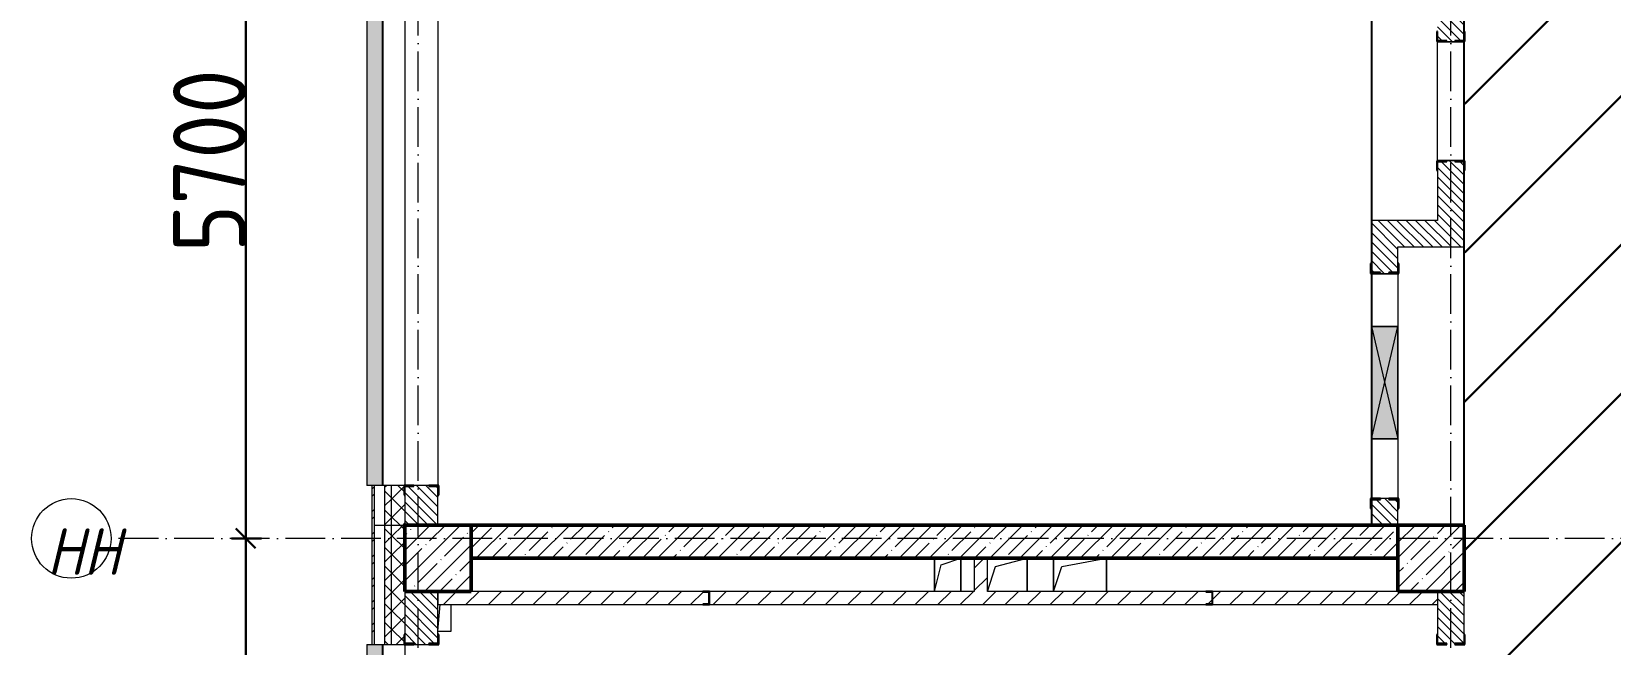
# Model space of a CAD drawing. Header units: millimetres. Extents: x 35697 to 388678, y -91946 to 171347.
# Drawn here: x 278502 to 290426, y -20082 to -15457 of the extents above; entities that cross this region are included whole.
import ezdxf

# ---------------------------------------------------------------- set-up
doc = ezdxf.new("R2010")
doc.units = ezdxf.units.MM
doc.linetypes.add('50_200_ШТРИХ_1Т_ш5_п1_п1_', pattern=[700, 500, -100, 0, -100])
for name, color, linetype, lineweight in [('2.1) ПГП окна 2.8 м', 5, 'Continuous', 30), ('A-____-____-DIMS', 7, 'Continuous', 9), ('A-DETL-GENF-OTLN', 7, 'Continuous', 9), ('A-FLOR-____-OTLN', 7, 'Continuous', 9), ('A-GENM-____-MCUT', 7, 'Continuous', 25), ('A-GENM-____-OTLN', 7, 'Continuous', 9), ('A-GENM-____-OTLN-1', 7, 'Continuous', 25), ('A-GLAZ-____-OTLN', 7, 'Continuous', 9), ('A-WALL-____-MCUT', 7, 'Continuous', 13), ('A-WALL-____-MCUT-1', 7, 'Continuous', 9), ('A-WALL-____-MCUT-2', 7, 'Continuous', 50), ('A-WALL-____-OTLN', 7, 'Continuous', 9), ('A-WALL-____-PATT-1', 7, 'Continuous', 9), ('A-WALL-FNSH-MCUT-1', 7, 'Continuous', 9), ('I-WALL-____-OTLN', 7, 'Continuous', 9), ('S-COLS-____-MCUT', 7, 'Continuous', 50), ('S-COLS-____-OTLN', 7, 'Continuous', 9), ('S-GRID-____-IDEN', 7, 'Continuous', 9), ('S-GRID-____-OTLN-1', 7, '50_200_ШТРИХ_1Т_ш5_п1_п1_', 9), ('стяжа', 7, 'Continuous', 30)]:
    doc.layers.add(name, color=color, linetype=linetype, lineweight=lineweight)
doc.layers.add('A-GLAZ-____-OTLN-1', color=7, linetype='Continuous', lineweight=9, true_color=0xc0c0c0)
doc.styles.add('ISOCPEUR_I_9', font='isocpeui.ttf', dxfattribs={"width": 0.9, "height": 250})
doc.styles.add('СПДС', font='isocpeur.ttf', dxfattribs={"width": 0.9})
doc.dimstyles.new('ISO-2_5_0_9К_БОЛЬШОЙ_ОСИ', dxfattribs={"dimscale": 304.8, "dimtxt": 248.995294, "dimasz": 0.492126, "dimexe": 0.393701, "dimexo": 0, "dimgap": 0, "dimtad": 1, "dimdec": 0, "dimzin": 0, "dimdsep": 46, "dimtxsty": 'ISOCPEUR_I_9', "dimblk1": 'OBLIQUE', "dimblk2": 'OBLIQUE', "dimsah": 1, "dimcen": 0.09, "dimdle": 0.393701, "dimazin": 0, "dimtfac": 1, "dimtdec": 4, "dimtix": 1, "dimtmove": 0, "dimatfit": 3, "dimfxl": 1, "dimtvp": 1, "dimtolj": 1, "dimtzin": 0, "dimarcsym": 2})
pattern_1 = [(135, (283770.707, -86863.456), (-35.35534, -35.35534), [])]
pattern_2 = [(45, (283770.71, -86863.46), (-84.85281, 84.85281), [])]
pattern_3 = [(45, (283770.71, -86863.46), (-70.71068, 70.71068), []), (135, (283770.71, -86863.46), (-70.71068, -70.71068), [])]
pattern_4 = [(45, (283770.71, -86863.46), (-85.53659, 85.53659), []), (45, (283827.73, -86863.46), (-85.53659, 85.53659), [])]

# ---------------------------------------------------------------- blocks, each defined once
blk = doc.blocks.new('BSC_Колонна _Прямоугольная - 500х500-V23-АР1_План отверстий 3 этажа в осях 1-64_Ю-ЯЯ')
at = {"layer": 'S-COLS-____-OTLN'}
h = blk.add_hatch(dxfattribs=at)
h.set_pattern_fill('FP_30', color=256, style=0, pattern_type=2)
h.set_pattern_definition([(45, (2200, -67431.04), (-114.04925, 114.04925), []), (45, (2314.05, -67431.04), (-114.04925, 114.04925), [201.613, -40.323, 3.353, -36.97])])
h.paths.add_polyline_path([(-250, -250), (250, -250), (250, 250), (-250, 250)], flags=0)
at = {"layer": 'S-COLS-____-MCUT'}
for p, q in [((250, 250), (-250, 250)), ((-250, 250), (-250, -250)), ((250, -250), (250, 250)), ((-250, -250), (250, -250))]:
    blk.add_line(p, q, dxfattribs=at)
blk = doc.blocks.new('BSC_Колонна _Прямоугольная - 500х500-V24-АР1_План отверстий 3 этажа в осях 1-64_Ю-ЯЯ')
at = {"layer": 'S-COLS-____-OTLN'}
h = blk.add_hatch(dxfattribs=at)
h.set_pattern_fill('FP_31', color=256, style=0, pattern_type=2)
h.set_pattern_definition([(45, (-5300, -67431.04), (-114.04925, 114.04925), []), (45, (-5185.95, -67431.04), (-114.04925, 114.04925), [201.613, -40.323, 3.353, -36.97])])
h.paths.add_polyline_path([(-250, -250), (250, -250), (250, 250), (-250, 250)], flags=0)
at = {"layer": 'S-COLS-____-MCUT'}
for p, q in [((250, 250), (-250, 250)), ((-250, 250), (-250, -250)), ((250, -250), (250, 250)), ((-250, -250), (250, -250))]:
    blk.add_line(p, q, dxfattribs=at)
blk = doc.blocks.new('Фахверк_СКБ_Уголок - 250_2700-27497298-АР1_План отверстий 3 этажа в осях 1-64_Ю-ЯЯ')
at = {"layer": 'A-GENM-____-MCUT'}
for p, q in [((200, 181), (125, 181)), ((125, 181), (125, 106)), ((131, 106), (131, 175)), ((131, 175), (200, 175)), ((200, 175), (200, 181)), ((125, 106), (131, 106)), ((131, -6), (125, -6)), ((125, -6), (125, -81)), ((125, -81), (200, -81)), ((131, -75), (131, -6)), ((200, -75), (131, -75)), ((200, -81), (200, -75))]:
    blk.add_line(p, q, dxfattribs=at)
blk = doc.blocks.new('Фахверк_СКБ_Уголок - 200_3960-28268576-АР1_План отверстий 3 этажа в осях 1-64_Ю-ЯЯ')
at = {"layer": 'A-GENM-____-MCUT'}
for p, q in [((200, 156), (125, 156)), ((125, 156), (125, 81)), ((131, 81), (131, 150)), ((131, 150), (200, 150)), ((200, 150), (200, 156)), ((125, 81), (131, 81)), ((131, 19), (125, 19)), ((125, 19), (125, -56)), ((131, -50), (131, 19)), ((125, -56), (200, -56)), ((200, -50), (131, -50)), ((200, -56), (200, -50))]:
    blk.add_line(p, q, dxfattribs=at)
blk = doc.blocks.new('Фахверк_СКБ_Уголок - 200_3960_зеркало-28268689-АР1_План отверстий 3 этажа в осях 1-64_Ю-ЯЯ')
at = {"layer": 'A-GENM-____-MCUT'}
for p, q in [((200, 156), (125, 156)), ((125, 156), (125, 81)), ((131, 81), (131, 150)), ((131, 150), (200, 150)), ((200, 150), (200, 156)), ((125, 81), (131, 81)), ((131, 19), (125, 19)), ((125, 19), (125, -56)), ((131, -50), (131, 19)), ((125, -56), (200, -56)), ((200, -50), (131, -50)), ((200, -56), (200, -50))]:
    blk.add_line(p, q, dxfattribs=at)
blk = doc.blocks.new('154_Стойка_СКБ_Уголок - СМ-2480_200-28346303-АР1_План отверстий 3 этажа в осях 1-64_Ю-ЯЯ')
at = {"layer": 'A-GENM-____-MCUT'}
for p, q in [((125, 156), (125, 81)), ((200, 156), (125, 156)), ((131, 81), (131, 150)), ((131, 150), (200, 150)), ((200, 150), (200, 156)), ((125, 81), (131, 81)), ((131, 19), (125, 19)), ((125, 19), (125, -56)), ((131, -50), (131, 19)), ((125, -56), (200, -56)), ((200, -50), (131, -50)), ((200, -56), (200, -50))]:
    blk.add_line(p, q, dxfattribs=at)
blk = doc.blocks.new('Стойка_Влож_Полоса боковая - Полоса-V164-АР1_План отверстий 3 этажа в осях 1-64_Ю-ЯЯ')
at = {"layer": 'A-GENM-____-OTLN'}
for p, q in [((-5, 60), (0, 60)), ((-5, -60), (-5, 60)), ((0, 31), (0, -31)), ((0, -60), (-5, -60))]:
    blk.add_line(p, q, dxfattribs=at)
blk = doc.blocks.new('154_Фахверк_СКБ_Швеллер - Тип_100_3960-28515445-АР1_План отверстий 3 этажа в осях 1-64_Ю-ЯЯ')
at = {"layer": 'A-GENM-____-MCUT'}
for p, q in [((175, 50), (125, 50)), ((125, 50), (125, -50)), ((128, 47), (175, 47)), ((128, -47), (128, 47)), ((175, 47), (175, 50)), ((125, -50), (175, -50)), ((175, -47), (128, -47)), ((175, -50), (175, -47))]:
    blk.add_line(p, q, dxfattribs=at)
blk = doc.blocks.new('AR_Отверстие прямоугольное _в плите_ - AR_Отверстие прямоугольное _в плите_-30510814-АР1_План отверстий 3 этажа в осях 1-64_Ю-ЯЯ')
at = {"layer": 'A-GENM-____-OTLN'}
for p, q in [((-50, -150), (-32, 50)), ((50, -150), (50, 50)), ((-50, -150), (50, -150))]:
    blk.add_line(p, q, dxfattribs=at)
blk = doc.blocks.new('AR_Отверстие прямоугольное _в плите_ - AR_Отверстие прямоугольное _в плите_-V196-АР1_План отверстий 3 этажа в осях 1-64_Ю-ЯЯ')
at = {"layer": 'A-GENM-____-OTLN'}
for p, q in [((-100, 125), (-100, -125)), ((-50, 75), (100, 125)), ((100, -125), (100, 125)), ((-100, -125), (-50, 75))]:
    blk.add_line(p, q, dxfattribs=at)
blk = doc.blocks.new('AR_Отверстие прямоугольное _в плите_ - AR_Отверстие прямоугольное _в плите_-30459858-АР1_План отверстий 3 этажа в осях 1-64_Ю-ЯЯ')
at = {"layer": 'A-GENM-____-OTLN'}
for p, q in [((-200, 125), (-200, -125)), ((-137, 63), (200, 125)), ((200, -125), (200, 125)), ((-200, -125), (-137, 63))]:
    blk.add_line(p, q, dxfattribs=at)
blk = doc.blocks.new('AR_Отверстие прямоугольное _в плите_ - AR_Отверстие прямоугольное _в плите_-30552572-АР1_План отверстий 3 этажа в осях 1-64_Ю-ЯЯ')
at = {"layer": 'A-GENM-____-OTLN'}
for p, q in [((-88, 63), (150, 125)), ((150, -125), (150, 125)), ((-150, -125), (-88, 63))]:
    blk.add_line(p, q, dxfattribs=at)
blk = doc.blocks.new('Отлив_СКБ - Отлив витража_120_НВФ-31886035-АР1_План отверстий 3 этажа в осях 1-64_Ю-ЯЯ')
at = {"layer": 'A-GLAZ-____-OTLN-1'}
for points in [[(4800, 2), (4800, 120), (0, 120), (0, 2), (1409, 2)], [(4800, 0), (4800, 2), (0, 2), (0, 0), (1409, 0)]]:
    blk.add_hatch(color=256, dxfattribs=at).paths.add_polyline_path(points, flags=0)
at = {"layer": 'A-GLAZ-____-OTLN'}
for p, q in [((0, 83), (0, 120)), ((4800, 120), (0, 120)), ((4800, 120), (4800, 83)), ((0, 2), (4800, 2)), ((4800, 0), (0, 0))]:
    blk.add_line(p, q, dxfattribs=at)
blk = doc.blocks.new('Отлив_СКБ - Отлив витража_120_НВФ-31885689-АР1_План отверстий 3 этажа в осях 1-64_Ю-ЯЯ')
at = {"layer": 'A-GLAZ-____-OTLN-1'}
for points in [[(1800, 2), (1800, 120), (0, 120), (0, 2), (737, 2)], [(1800, 0), (1800, 2), (0, 2), (0, 0), (737, 0)]]:
    blk.add_hatch(color=256, dxfattribs=at).paths.add_polyline_path(points, flags=0)
at = {"layer": 'A-GLAZ-____-OTLN'}
for p, q in [((0, 83), (0, 120)), ((1800, 120), (0, 120)), ((1800, 120), (1800, 83)), ((0, 2), (1800, 2)), ((1800, 0), (0, 0))]:
    blk.add_line(p, q, dxfattribs=at)
blk = doc.blocks.new('AR_Отверстие прямоугольное _в стене_ - AR_Отверстие прямоугольное _в стене__ОВ-36910185-АР1_План отверстий 3 этажа в осях 1-64_Ю-ЯЯ')
at = {"layer": 'A-GLAZ-____-OTLN'}
blk.add_hatch(color=256, dxfattribs=at).paths.add_polyline_path([(-425, -100), (425, -100), (425, 100), (-425, 100)], flags=0)
at = {"layer": 'A-DETL-GENF-OTLN'}
for p, q in [((-425, -100), (-425, 100)), ((-425, 100), (425, 100)), ((425, 100), (-425, -100)), ((-425, 100), (425, -100)), ((425, 100), (-425, 100)), ((-425, 100), (-425, -100)), ((425, 100), (425, -100)), ((425, -100), (425, 100)), ((425, -100), (-425, -100)), ((-425, -100), (425, -100))]:
    blk.add_line(p, q, dxfattribs=at)
blk = doc.blocks.new('Ось сетки - Круг_Ø6_00__ISO-2_5_0_9K_-25732049-АР1_План отверстий 3 этажа в осях 1-64_Ю-ЯЯ')
at = {"layer": 'S-GRID-____-IDEN'}
blk.add_circle((0, 0), 3, dxfattribs=at)
blk = doc.blocks.new('_Oblique')
at = {"color": 0, "linetype": 'ByBlock', "lineweight": -2}
blk.add_line((-0.5, -0.5), (0.5, 0.5), dxfattribs=at)
blk = doc.blocks.new('*D2139')
at = {"layer": 'A-____-____-DIMS', "color": 0, "lineweight": -2, "transparency": 16777216}
for p, q in [((280119, -23902), (280119, -19162)), ((280013, -19282), (280239, -19282)), ((280013, -23782), (280239, -23782))]:
    blk.add_line(p, q, dxfattribs=at)
at = {"layer": 'Defpoints', "color": 0, "transparency": 16777216}
for p in [(280013, -19282), (280119, -19282), (280013, -23782)]:
    blk.add_point(p, dxfattribs=at)
at = {"layer": 'A-____-____-DIMS', "color": 0, "lineweight": -2, "transparency": 16777216, "xscale": 150, "yscale": 150, "zscale": 150}
for p, rotation in [((280119, -19282), 90), ((280119, -23782), 270)]:
    blk.add_blockref('_Oblique', p, dxfattribs=dict(at, rotation=rotation))
at = {"layer": 'A-____-____-DIMS', "color": 0, "transparency": 16777216, "insert": (279845, -21532), "char_height": 548.6, "attachment_point": 5, "rotation": 90, "style": 'СПДС'}
blk.add_mtext('\\A1;4500', dxfattribs=at)
blk = doc.blocks.new('*D2140')
at = {"layer": 'A-____-____-DIMS', "color": 0, "lineweight": -2, "transparency": 16777216}
for p, q in [((280119, -19402), (280119, -13462)), ((280013, -13582), (280239, -13582)), ((280013, -19282), (280239, -19282))]:
    blk.add_line(p, q, dxfattribs=at)
at = {"layer": 'Defpoints', "color": 0, "transparency": 16777216}
for p in [(280013, -13582), (280119, -13582), (280013, -19282)]:
    blk.add_point(p, dxfattribs=at)
at = {"layer": 'A-____-____-DIMS', "color": 0, "lineweight": -2, "transparency": 16777216, "xscale": 150, "yscale": 150, "zscale": 150}
for p, rotation in [((280119, -13582), 90), ((280119, -19282), 270)]:
    blk.add_blockref('_Oblique', p, dxfattribs=dict(at, rotation=rotation))
at = {"layer": 'A-____-____-DIMS', "color": 0, "transparency": 16777216, "insert": (279845, -16432), "char_height": 548.6, "attachment_point": 5, "rotation": 90, "style": 'СПДС'}
blk.add_mtext('\\A1;5700', dxfattribs=at)
blk = doc.blocks.new('3эт')
at = {"layer": 'S-GRID-____-OTLN-1', "color": 251, "ltscale": 0.6, "true_color": 0x636466}
for p, q in [((281420.7, -33971.9), (281420.7, 4029.4)), ((289220.7, -33971.9), (289220.7, 4029.4)), ((387845.1, -19282.4), (279101.9, -19282.4))]:
    blk.add_line(p, q, dxfattribs=at)
at = {"layer": 'S-GRID-____-IDEN', "xscale": 99.99999999999993, "yscale": 99.99999999999993, "zscale": 99.99999999999993, "rotation": 89.9999999999998}
blk.add_blockref('Ось сетки - Круг_Ø6_00__ISO-2_5_0_9K_-25732049-АР1_План отверстий 3 этажа в осях 1-64_Ю-ЯЯ', (278801.9, -19282.4), dxfattribs=at)
at = {"layer": 'S-GRID-____-IDEN', "insert": (278616.9, -19206.3), "char_height": 350, "width": 447.342, "attachment_point": 1, "style": 'ISOCPEUR_I_9'}
blk.add_mtext('НН', dxfattribs=at)
at = {"layer": 'A-____-____-DIMS'}
for base, p1, p2, override, picture, middle in [((280119.3, -13582.4), (280013.2, -19282.4), (280013.2, -13582.4), {"dimtxt": 1.8, "dimpost": '<>', "dimtxsty": 'СПДС', "dimfxl": 5700}, '*D2140', (279845, -16432.4)), ((280119.3, -19282.4), (280013.2, -23782.4), (280013.2, -19282.4), {"dimtxt": 1.8, "dimpost": '<>', "dimtxsty": 'СПДС', "dimfxl": 4500}, '*D2139', (279845, -21532.4))]:
    dim = blk.add_linear_dim(base=base, p1=p1, p2=p2, angle=90, dimstyle='ISO-2_5_0_9К_БОЛЬШОЙ_ОСИ', override=override, dxfattribs=at)
    dim.commit()
    dim.dimension.update_dxf_attribs({"geometry": picture, "text_midpoint": middle})

msp = doc.modelspace()

# ---------------------------------------------------------------- hatches: boundary and pattern name
at = {"layer": '2.1) ПГП окна 2.8 м'}
h = msp.add_hatch(dxfattribs=at)
h.set_pattern_fill('ANSI31', color=5, scale=250)
h.paths.add_polyline_path([(291171, -10232), (291096, -10232), (291096, -10238), (291021, -10238), (291021, -10232), (290671, -10232), (289771, -10232), (289321, -10232), (289321, -15457), (289327, -15457), (289327, -15532), (289325, -16432), (289327, -16432), (289327, -16507), (289321, -19182), (289321, -19682), (289321, -20007), (289327, -20007), (289327, -20082), (289321, -20182), (289321, -21132), (289321, -21782), (289327, -21782), (289327, -21857), (289321, -24832), (289571, -24832), (291171, -24832), (291371, -24832), (291371, -23682), (291621, -23682), (292721, -23682), (293121, -23682), (294221, -23682), (297676, -23682), (297676, -23676), (297751, -23676), (297757, -23676), (297826, -23676), (298676, -23677), (298676, -23676), (298745, -23676), (298751, -23676), (298826, -23676), (300046, -23677), (300046, -23676), (300121, -23676), (300127, -23676), (300196, -23676), (301271, -23677), (301271, -23676), (301346, -23676), (302696, -23677), (302696, -23676), (302771, -23676), (302777, -23676), (302846, -23676), (304971, -23677), (304971, -23232), (305225, -23232), (305271, -23232), (305971, -23232), (306017, -23232), (306196, -23232), (306646, -23232), (307271, -23232), (307471, -23232), (307471, -23432), (307471, -23432), (307471, -23682), (308646, -23682), (308646, -23676), (308721, -23676), (308727, -23676), (308796, -23676), (309421, -23677), (309421, -23676), (309496, -23676), (309596, -23676), (309596, -23676), (309671, -23676), (310371, -23677), (310371, -23676), (310471, -23676), (310471, -23682), (310996, -23682), (310996, -23676), (311071, -23676), (311771, -23677), (311771, -23676), (311846, -23676), (311946, -23676), (311946, -23676), (312021, -23676), (312646, -23677), (312646, -23676), (312715, -23676), (312721, -23676), (312796, -23676), (314296, -23677), (314296, -23676), (314371, -23676), (315996, -23677), (315996, -23676), (316065, -23676), (316071, -23676), (316146, -23676), (320296, -23677), (320296, -23676), (320371, -23676), (321996, -23677), (321996, -23676), (322065, -23676), (322071, -23676), (322146, -23676), (328971, -23678), (328971, -19332), (328671, -19332), (328671, -19432), (328471, -19432), (328471, -19332), (328121, -19332), (326321, -19332), (326321, -19682), (325721, -19682), (325721, -19432), (325521, -19432), (325521, -19332), (324996, -19332), (324996, -19338), (324921, -19338), (324921, -19332), (323121, -19332), (323121, -19338), (323021, -19338), (323021, -19682), (322421, -19682), (322421, -19432), (322221, -19432), (322221, -19332), (321796, -19332), (321796, -19338), (321721, -19338), (319921, -19332), (319921, -19338), (319846, -19338), (319771, -19332), (319771, -19682), (319171, -19682), (319171, -19432), (318971, -19432), (318971, -19332), (318596, -19332), (318596, -19338), (318521, -19338), (316721, -19332), (316721, -19338), (316646, -19338), (316171, -19332), (316171, -19682), (315571, -19682), (315571, -19332), (315396, -19332), (315396, -19338), (315321, -19338), (313521, -19332), (313521, -19338), (313446, -19338), (313221, -19335), (313221, -19432), (313021, -19432), (313021, -19682), (312421, -19682), (312421, -19432), (312218, -19432), (312243, -19357), (312421, -19332), (312421, -19082), (312196, -19082), (312127, -19082), (312127, -19151), (312121, -19263), (312121, -19151), (312121, -19082), (310321, -19082), (310321, -19151), (310321, -19263), (310321, -19338), (310246, -19338), (307471, -19332), (307471, -19682), (306871, -19682), (306871, -19382), (306771, -19382), (306771, -19182), (302071, -19182), (302071, -19382), (301971, -19382), (301971, -19682), (301471, -19682), (301471, -19382), (301371, -19382), (301371, -19182), (297371, -19182), (297371, -19382), (297271, -19382), (297271, -19682), (296771, -19682), (296771, -19382), (296671, -19382), (296671, -19182), (293771, -19182), (293771, -19382), (293671, -19382), (293671, -19682), (293171, -19682), (293171, -19382), (293071, -19382), (293071, -19182), (291971, -19182), (291971, -19382), (291171, -19382), (291171, -18582), (291371, -18582), (291371, -12832), (291171, -12832), (291171, -12232), (291171, -12032)])
h.paths.add_polyline_path([(298408, -21962), (300066, -21962), (300066, -20762), (298408, -20762)], flags=24)
at = {"layer": 'A-WALL-____-PATT-1'}
h = msp.add_hatch(dxfattribs=at)
h.set_pattern_fill('FP_4', color=256, style=0, pattern_type=2)
h.set_pattern_definition(pattern_3)
h.paths.add_polyline_path([(281221, -19182), (281221, -18882), (281171, -18882), (281171, -19182)], flags=0)
h.paths.add_polyline_path([(281171, -14082), (281221, -14082), (281221, -13832), (281171, -13832)], flags=0)
h = msp.add_hatch(dxfattribs=at)
h.set_pattern_fill('FP_4', color=256, style=0, pattern_type=2)
h.set_pattern_definition(pattern_3)
h.paths.add_polyline_path([(281315, -19182), (281321, -19182), (281321, -18957), (281315, -18957), (281315, -18882), (281221, -18882), (281221, -19182)], flags=0)
h.paths.add_polyline_path([(281315, -14082), (281315, -14007), (281321, -14007), (281321, -13832), (281221, -13832), (281221, -14082)], flags=0)
h = msp.add_hatch(dxfattribs=at)
h.set_pattern_fill('FP_9', color=256, style=0, pattern_type=2)
h.set_pattern_definition(pattern_1)
h.paths.add_polyline_path([(281321, -19182), (281571, -19182), (281571, -18888), (281502, -18888), (281502, -18882), (281390, -18882), (281390, -18888), (281321, -18888), (281321, -18957)], flags=0)
h.paths.add_polyline_path([(281390, -14082), (281502, -14082), (281502, -14076), (281571, -14076), (281571, -13832), (281321, -13832), (281321, -14076), (281390, -14076)], flags=0)
h = msp.add_hatch(dxfattribs=at)
h.set_pattern_fill('FP_9', color=256, style=0, pattern_type=2)
h.set_pattern_definition(pattern_1)
h.paths.add_polyline_path([(289321, -16882), (289321, -16438), (289252, -16438), (289252, -16432), (289190, -16432), (289190, -16438), (289121, -16438), (289121, -16882)], flags=0)
h.paths.add_polyline_path([(289252, -15532), (289252, -15526), (289321, -15526), (289321, -13832), (289121, -13832), (289121, -15526), (289190, -15526), (289190, -15532)], flags=0)
h = msp.add_hatch(dxfattribs=at)
h.set_pattern_fill('FP_6', color=256, style=0, pattern_type=2)
h.set_pattern_definition(pattern_4)
h.paths.add_polyline_path([(281091, -19012), (281091, -18882), (281071, -18882), (281071, -19012)], flags=0)
h.paths.add_polyline_path([(281071, -14082), (281091, -14082), (281091, -14002), (281071, -14002)], flags=0)
h = msp.add_hatch(dxfattribs=at)
h.set_pattern_fill('FP_9', color=256, style=0, pattern_type=2)
h.set_pattern_definition(pattern_1)
h.paths.add_polyline_path([(288621, -19182), (288821, -19182), (288821, -18988), (288752, -18988), (288752, -18982), (288690, -18982), (288690, -18988), (288621, -18988), (288621, -19057)], flags=0)
h.paths.add_polyline_path([(288752, -17282), (288752, -17276), (288821, -17276), (288821, -16882), (288621, -16882), (288621, -17276), (288690, -17276), (288690, -17282)], flags=0)
h = msp.add_hatch(dxfattribs=at)
h.set_pattern_fill('FP_9', color=256, style=0, pattern_type=2)
h.set_pattern_definition(pattern_1)
h.paths.add_polyline_path([(288821, -17082), (289321, -17082), (289321, -16882), (288821, -16882)], flags=0)
h = msp.add_hatch(dxfattribs=at)
h.set_pattern_fill('FP_6', color=256, style=0, pattern_type=2)
h.set_pattern_definition(pattern_4)
h.paths.add_polyline_path([(281071, -31932), (281091, -31932), (281091, -30682), (281071, -30682), (281071, -31254)], flags=0)
h.paths.add_polyline_path([(281071, -28882), (281091, -28882), (281091, -27682), (281071, -27682), (281071, -28026)], flags=0)
h.paths.add_polyline_path([(281091, -25882), (281091, -24832), (281071, -24832), (281071, -25882)], flags=0)
h.paths.add_polyline_path([(281091, -23032), (281091, -21882), (281071, -21882), (281071, -23032)], flags=0)
h.paths.add_polyline_path([(281071, -20082), (281091, -20082), (281091, -19012), (281071, -19012), (281071, -19953)], flags=0)
h = msp.add_hatch(dxfattribs=at)
h.set_pattern_fill('FP_4', color=256, style=0, pattern_type=2)
h.set_pattern_definition(pattern_3)
h.paths.add_polyline_path([(281171, -31832), (281221, -31832), (281221, -30682), (281171, -30682), (281171, -31254)], flags=0)
h.paths.add_polyline_path([(281171, -28882), (281221, -28882), (281221, -27682), (281171, -27682), (281171, -28026)], flags=0)
h.paths.add_polyline_path([(281171, -25882), (281221, -25882), (281221, -24832), (281171, -24832)], flags=0)
h.paths.add_polyline_path([(281221, -23032), (281221, -21882), (281171, -21882), (281171, -23032)], flags=0)
h.paths.add_polyline_path([(281171, -20082), (281221, -20082), (281221, -19182), (281171, -19182), (281171, -19953)], flags=0)
h = msp.add_hatch(dxfattribs=at)
h.set_pattern_fill('FP_4', color=256, style=0, pattern_type=2)
h.set_pattern_definition(pattern_3)
h.paths.add_polyline_path([(281221, -31782), (281321, -31782), (281321, -30757), (281315, -30757), (281315, -30682), (281221, -30682), (281221, -31254)], flags=0)
h.paths.add_polyline_path([(281315, -28882), (281315, -28807), (281321, -28807), (281321, -27682), (281221, -27682), (281221, -28882)], flags=0)
h.paths.add_polyline_path([(281221, -25882), (281315, -25882), (281315, -25807), (281321, -25807), (281321, -24832), (281221, -24832), (281221, -25807)], flags=0)
h.paths.add_polyline_path([(281315, -23032), (281315, -22957), (281321, -22957), (281321, -21957), (281315, -21957), (281315, -21882), (281221, -21882), (281221, -23032)], flags=0)
h.paths.add_polyline_path([(281315, -20082), (281315, -20007), (281321, -20007), (281321, -19182), (281221, -19182), (281221, -20082)], flags=0)
h = msp.add_hatch(dxfattribs=at)
h.set_pattern_fill('FP_12', color=256, style=0, pattern_type=2)
h.set_pattern_definition([(45, (283770.7, -86863.46), (-114.04925, 114.04925), []), (45, (283884.76, -86863.46), (-114.04925, 114.04925), [201.612, -40.322, 3.353, -36.97])])
h.paths.add_polyline_path([(288821, -19432), (288821, -19182), (281821, -19182), (281821, -19432), (287292, -19432)], flags=0)
h = msp.add_hatch(dxfattribs=at)
h.set_pattern_fill('FP_7', color=256, style=0, pattern_type=2)
h.set_pattern_definition(pattern_2)
h.paths.add_polyline_path([(285721, -19682), (285721, -19432), (285621, -19432), (285621, -19682)], flags=0)
h = msp.add_hatch(dxfattribs=at)
h.set_pattern_fill('FP_9', color=256, style=0, pattern_type=2)
h.set_pattern_definition(pattern_1)
h.paths.add_polyline_path([(281390, -23032), (281502, -23032), (281502, -23026), (281571, -23026), (281571, -21888), (281502, -21888), (281502, -21882), (281390, -21882), (281390, -21888), (281321, -21888), (281321, -23026), (281390, -23026)], flags=0)
h.paths.add_polyline_path([(281390, -20082), (281502, -20082), (281502, -20076), (281571, -20076), (281571, -19682), (281321, -19682), (281321, -20076), (281390, -20076)], flags=0)
h = msp.add_hatch(dxfattribs=at)
h.set_pattern_fill('FP_7', color=256, style=0, pattern_type=2)
h.set_pattern_definition(pattern_2)
h.paths.add_polyline_path([(281989, -19782), (283571, -19782), (283571, -19779), (283618, -19779), (283618, -19685), (283571, -19685), (283571, -19682), (281571, -19682), (281571, -19782)], flags=0)
h.paths.add_polyline_path([(289121, -19782), (289121, -19682), (287421, -19682), (287421, -19782), (289059, -19782)], flags=0)
h.paths.add_polyline_path([(287371, -19782), (287371, -19779), (287418, -19779), (287418, -19685), (287371, -19685), (287371, -19682), (283621, -19682), (283621, -19782), (287292, -19782)], flags=0)
h = msp.add_hatch(dxfattribs=at)
h.set_pattern_fill('FP_9', color=256, style=0, pattern_type=2)
h.set_pattern_definition(pattern_1)
h.paths.add_polyline_path([(289321, -24832), (289321, -21788), (289252, -21788), (289252, -21782), (289190, -21782), (289190, -21788), (289121, -21788), (289121, -24832)], flags=0)
h.paths.add_polyline_path([(289252, -20082), (289252, -20076), (289321, -20076), (289321, -19682), (289121, -19682), (289121, -20076), (289190, -20076), (289190, -20082)], flags=0)

# ---------------------------------------------------------------- linework, layer by layer
msp.add_lwpolyline([(288621, -19182), (289321, -19182), (289321, -10032), (288621, -10032)], close=True)
at = {"layer": 'A-FLOR-____-OTLN'}
for p, q in [((285321, -19682), (285321, -19432)), ((285521, -19432), (285521, -19682)), ((286021, -19432), (286021, -19682)), ((286221, -19682), (286221, -19432)), ((286621, -19432), (286621, -19682))]:
    msp.add_line(p, q, dxfattribs=at)
at = {"layer": 'A-WALL-____-MCUT'}
for p, q in [((289121, -16507), (289121, -16882)), ((289321, -17082), (289321, -16507)), ((288621, -16882), (288621, -17207)), ((289121, -16882), (288621, -16882)), ((288821, -17207), (288821, -17082)), ((288821, -17082), (289321, -17082)), ((281315, -18882), (281091, -18882)), ((281091, -19012), (281091, -18882)), ((281091, -20082), (281091, -18882)), ((281502, -18882), (281390, -18882)), ((281571, -19182), (281571, -18957)), ((288621, -19057), (288621, -19182)), ((288752, -18982), (288690, -18982)), ((288821, -19182), (288821, -19057)), ((281091, -19182), (281321, -19182)), ((281571, -20007), (281571, -19682)), ((289121, -19682), (289121, -20007)), ((289321, -20007), (289321, -19682)), ((281091, -20082), (281315, -20082)), ((281390, -20082), (281502, -20082))]:
    msp.add_line(p, q, dxfattribs=at)
at = {"layer": 'A-WALL-____-MCUT-1'}
for p, q in [((281171, -20082), (281171, -18882)), ((281221, -20082), (281221, -18882)), ((281321, -18957), (281321, -19182)), ((281321, -19682), (281321, -20007))]:
    msp.add_line(p, q, dxfattribs=at)
at = {"layer": 'A-WALL-____-MCUT-2'}
for p, q in [((288821, -19182), (281821, -19182)), ((281821, -19432), (288821, -19432))]:
    msp.add_line(p, q, dxfattribs=at)
at = {"layer": 'A-WALL-____-OTLN'}
for p, q in [((281321, -14082), (281321, -18882)), ((281571, -14082), (281571, -18882)), ((281321, -20082), (281321, -21882))]:
    msp.add_line(p, q, dxfattribs=at)
at = {"layer": 'A-WALL-FNSH-MCUT-1'}
for p, q in [((281071, -18882), (281071, -19012)), ((281091, -18882), (281071, -18882)), ((281071, -19012), (281071, -20082)), ((285621, -19432), (285621, -19682)), ((285721, -19682), (285721, -19432)), ((281571, -19682), (281571, -19782)), ((281571, -19782), (283571, -19782)), ((283571, -19682), (281821, -19682)), ((285621, -19682), (283621, -19682)), ((283621, -19782), (287371, -19782)), ((287371, -19682), (285721, -19682)), ((288821, -19682), (287421, -19682)), ((287421, -19782), (289121, -19782)), ((281071, -20082), (281091, -20082))]:
    msp.add_line(p, q, dxfattribs=at)
at = {"layer": 'I-WALL-____-OTLN'}
for p, q in [((289121, -16432), (289121, -15532)), ((289321, -15532), (289321, -15562)), ((289321, -16402), (289321, -16432)), ((288621, -17682), (288621, -17282)), ((288821, -17282), (288821, -17682)), ((288621, -18982), (288621, -18532)), ((288821, -18532), (288821, -18982))]:
    msp.add_line(p, q, dxfattribs=at)

# ---------------------------------------------------------------- block references
at = {"layer": 'A-GENM-____-OTLN'}
for p, rotation in [((289221, -15532), 89.99999999999993), ((289221, -16432), 269.9999999999999), ((288721, -17282), 89.99999999999991)]:
    msp.add_blockref('Стойка_Влож_Полоса боковая - Полоса-V164-АР1_План отверстий 3 этажа в осях 1-64_Ю-ЯЯ', p, dxfattribs=dict(at, rotation=rotation))
for name, p in [('AR_Отверстие прямоугольное _в плите_ - AR_Отверстие прямоугольное _в плите_-V196-АР1_План отверстий 3 этажа в осях 1-64_Ю-ЯЯ', (285421, -19557)), ('AR_Отверстие прямоугольное _в плите_ - AR_Отверстие прямоугольное _в плите_-30552572-АР1_План отверстий 3 этажа в осях 1-64_Ю-ЯЯ', (285871, -19557)), ('AR_Отверстие прямоугольное _в плите_ - AR_Отверстие прямоугольное _в плите_-30459858-АР1_План отверстий 3 этажа в осях 1-64_Ю-ЯЯ', (286421, -19557)), ('AR_Отверстие прямоугольное _в плите_ - AR_Отверстие прямоугольное _в плите_-30510814-АР1_План отверстий 3 этажа в осях 1-64_Ю-ЯЯ', (281621, -19832))]:
    msp.add_blockref(name, p, dxfattribs=at)
at = {"layer": 'A-GENM-____-OTLN-1'}
for name, p, rotation in [('154_Стойка_СКБ_Уголок - СМ-2480_200-28346303-АР1_План отверстий 3 этажа в осях 1-64_Ю-ЯЯ', (289271, -15657), 89.99999999999991), ('154_Стойка_СКБ_Уголок - СМ-2480_200-28346303-АР1_План отверстий 3 этажа в осях 1-64_Ю-ЯЯ', (289171, -16307), 269.9999999999999), ('154_Стойка_СКБ_Уголок - СМ-2480_200-28346303-АР1_План отверстий 3 этажа в осях 1-64_Ю-ЯЯ', (288771, -17407), 89.99999999999991), ('Фахверк_СКБ_Уголок - 250_2700-27497298-АР1_План отверстий 3 этажа в осях 1-64_Ю-ЯЯ', (281396, -18757), 269.9999999999999), ('Фахверк_СКБ_Уголок - 200_3960_зеркало-28268689-АР1_План отверстий 3 этажа в осях 1-64_Ю-ЯЯ', (288671, -18857), 269.9999999999999), ('154_Фахверк_СКБ_Швеллер - Тип_100_3960-28515445-АР1_План отверстий 3 этажа в осях 1-64_Ю-ЯЯ', (283746, -19732), 180), ('154_Фахверк_СКБ_Швеллер - Тип_100_3960-28515445-АР1_План отверстий 3 этажа в осях 1-64_Ю-ЯЯ', (287546, -19732), 180), ('Фахверк_СКБ_Уголок - 250_2700-27497298-АР1_План отверстий 3 этажа в осях 1-64_Ю-ЯЯ', (281496, -20207), 89.99999999999991), ('Фахверк_СКБ_Уголок - 200_3960-28268576-АР1_План отверстий 3 этажа в осях 1-64_Ю-ЯЯ', (289271, -20207), 89.99999999999991)]:
    msp.add_blockref(name, p, dxfattribs=dict(at, rotation=rotation))
at = {"layer": 'A-GLAZ-____-OTLN'}
for name, p, rotation in [('Отлив_СКБ - Отлив витража_120_НВФ-31886035-АР1_План отверстий 3 этажа в осях 1-64_Ю-ЯЯ', (281154, -18882), 90), ('AR_Отверстие прямоугольное _в стене_ - AR_Отверстие прямоугольное _в стене__ОВ-36910185-АР1_План отверстий 3 этажа в осях 1-64_Ю-ЯЯ', (288721, -18107), 89.99999999999991), ('Отлив_СКБ - Отлив витража_120_НВФ-31885689-АР1_План отверстий 3 этажа в осях 1-64_Ю-ЯЯ', (281154, -21882), 90)]:
    msp.add_blockref(name, p, dxfattribs=dict(at, rotation=rotation))
at = {"layer": 'S-COLS-____-OTLN'}
for name, p in [('BSC_Колонна _Прямоугольная - 500х500-V23-АР1_План отверстий 3 этажа в осях 1-64_Ю-ЯЯ', (281571, -19432)), ('BSC_Колонна _Прямоугольная - 500х500-V24-АР1_План отверстий 3 этажа в осях 1-64_Ю-ЯЯ', (289071, -19432))]:
    msp.add_blockref(name, p, dxfattribs=at)
at = {"layer": 'стяжа'}
msp.add_blockref('3эт', (0, 0), dxfattribs=at)

doc.saveas('drawing.dxf')
